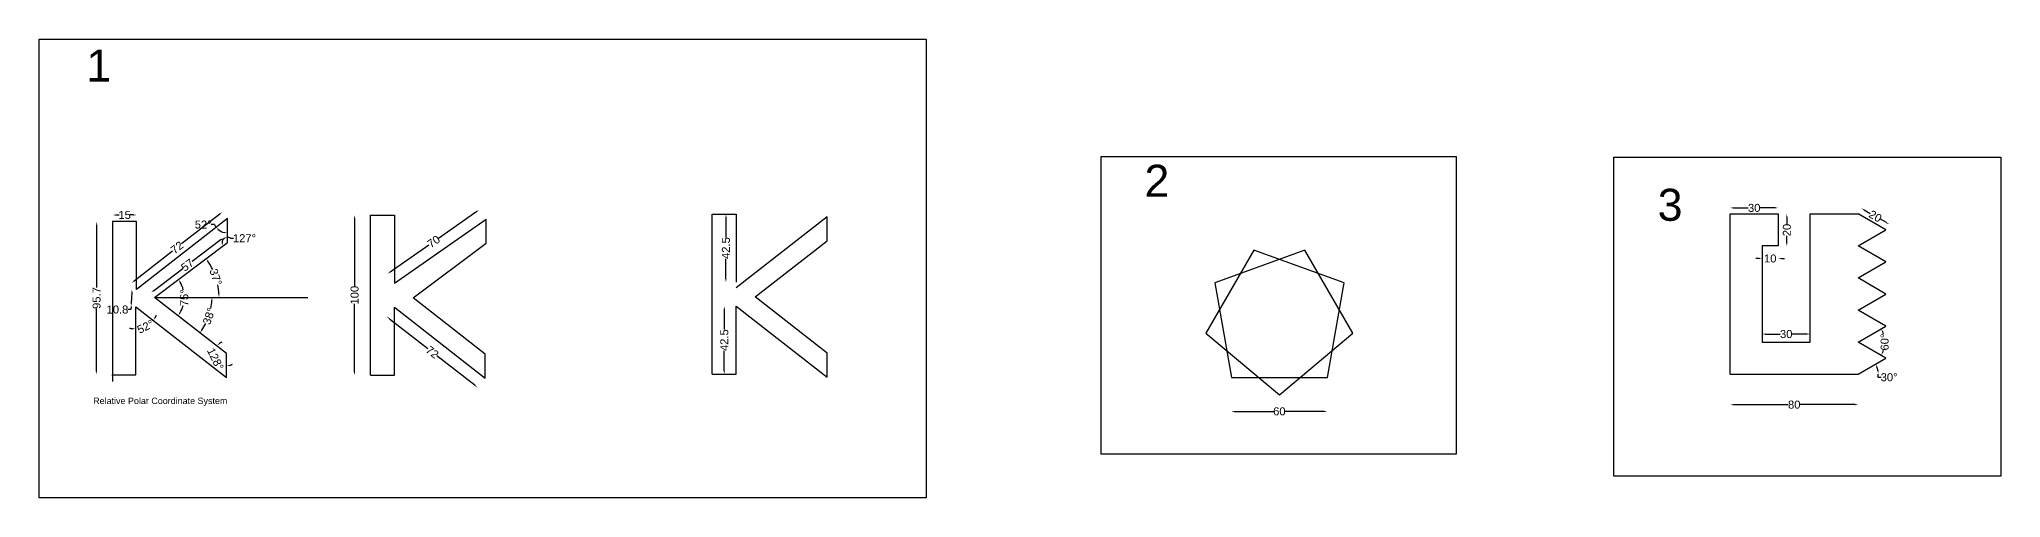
# Model space of a CAD drawing. Header units: inches. Extents: x -45 to 2412, y -77 to 210.
# Drawn here: x -45 to 1180, y -77 to 210 of the extents above; entities that cross this region are included whole.
import ezdxf

# ---------------------------------------------------------------- set-up
doc = ezdxf.new("R2010")
doc.units = ezdxf.units.IN
doc.header["$MEASUREMENT"] = 0
doc.styles.get("Standard").update_dxf_attribs({"font": 'arial.ttf'})
doc.dimstyles.get("Standard").update_dxf_attribs({"dimtxt": 5, "dimasz": 2, "dimexe": 0.18, "dimexo": 0.0625, "dimgap": 0.09, "dimtad": 0, "dimtoh": 1, "dimdec": 1, "dimdsep": 46, "dimtxsty": 'Standard', "dimcen": 2, "dimse1": 1, "dimse2": 1, "dimadec": 0, "dimazin": 0, "dimtfac": 1, "dimtdec": 1, "dimtofl": 0, "dimtmove": 0, "dimatfit": 3, "dimfxl": 1, "dimtolj": 1, "dimtzin": 0, "dimarcsym": 0})

# ---------------------------------------------------------------- blocks, each defined once
blk = doc.blocks.new('*D1')
at = {"color": 0, "lineweight": -2, "transparency": 16777216}
blk.add_line((64.2, 93.8), (62.2, 93.8), dxfattribs=at)
for start, end in [(205.1857, 218), (230.8143, 257.1857)]:
    blk.add_arc((72.3, 97.6), 8.96, start, end, dxfattribs=at)
at = {"color": 0, "transparency": 16777216}
for points in [[(66.4, 90.4), (66.9, 90.9), (65.3, 92.1)], [(70.4, 89.2), (70.3, 88.5), (72.3, 88.6)]]:
    blk.add_solid(points, dxfattribs=at)
at = {"layer": 'Defpoints', "color": 0, "transparency": 16777216}
for p in [(69.7, 89), (72.3, 97.6), (72.3, 97.6), (72.3, 82.6), (15.6, 53.2)]:
    blk.add_point(p, dxfattribs=at)
at = {"color": 0, "transparency": 16777216, "insert": (57.2, 93.8), "char_height": 5, "attachment_point": 5}
blk.add_mtext('\\A1;52°', dxfattribs=at)
blk = doc.blocks.new('*D2')
at = {"color": 0, "lineweight": -2, "transparency": 16777216}
for start, end in [(112.0676, 127.0338), (284.9662, 299.9324)]:
    blk.add_arc((71.7, 13.2), 7.68, start, end, dxfattribs=at)
at = {"color": 0, "transparency": 16777216}
for points in [[(67.3, 19.1), (66.9, 19.5), (65.7, 17.9)], [(73.8, 5.4), (73.7, 6.1), (71.7, 5.5)]]:
    blk.add_solid(points, dxfattribs=at)
at = {"layer": 'Defpoints', "color": 0, "transparency": 16777216}
for p in [(26.8, 48.3), (64.1, 12.5), (71.7, 13.2), (71.7, 13.2), (71.7, -1.8)]:
    blk.add_point(p, dxfattribs=at)
at = {"color": 0, "transparency": 16777216, "insert": (64.8, 9.8), "char_height": 5, "attachment_point": 5, "rotation": 296}
blk.add_mtext('\\A1;128°', dxfattribs=at)
blk = doc.blocks.new('*D3')
at = {"color": 0, "lineweight": -2, "transparency": 16777216}
blk.add_line((74.2, 85.3), (76.2, 85.3), dxfattribs=at)
for start, end in [(54.9112, 90), (125.0888, 181.9112)]:
    blk.add_arc((72.3, 82.6), 3.32, start, end, dxfattribs=at)
at = {"color": 0, "transparency": 16777216}
for points in [[(70.3, 85.6), (70.5, 85), (72.3, 85.9)], [(69.3, 82.6), (68.7, 82.3), (69.7, 80.6)]]:
    blk.add_solid(points, dxfattribs=at)
at = {"layer": 'Defpoints', "color": 0, "transparency": 16777216}
for p in [(72.3, 97.6), (69, 82.9), (72.3, 82.6), (72.3, 82.6), (26.8, 48.3)]:
    blk.add_point(p, dxfattribs=at)
at = {"color": 0, "transparency": 16777216, "insert": (83, 85.3), "char_height": 5, "attachment_point": 5}
blk.add_mtext('\\A1;127°', dxfattribs=at)
blk = doc.blocks.new('*D4')
at = {"color": 0, "lineweight": -2, "transparency": 16777216}
for start, end in [(14.9924, 30.8433), (328.1567, 344.0076)]:
    blk.add_arc((26.8, 48.3), 18.6, start, end, dxfattribs=at)
at = {"color": 0, "transparency": 16777216}
for points in [[(42.5, 57.6), (43.1, 58), (41.7, 59.5)], [(42.9, 38.2), (42.4, 38.6), (41.5, 36.8)]]:
    blk.add_solid(points, dxfattribs=at)
at = {"layer": 'Defpoints', "color": 0, "transparency": 16777216}
for p in [(72.3, 82.6), (26.8, 48.3), (26.8, 48.3), (45, 44.1), (71.7, 13.2)]:
    blk.add_point(p, dxfattribs=at)
at = {"color": 0, "transparency": 16777216, "insert": (45.4, 48.1), "char_height": 5, "attachment_point": 5, "rotation": 89.5}
blk.add_mtext('\\A1;75°', dxfattribs=at)
blk = doc.blocks.new('*D5')
at = {"color": 0, "lineweight": -2, "transparency": 16777216}
for start, end in [(25.621, 34.1545), (2.8455, 11.379)]:
    blk.add_arc((26.8, 48.3), 40.3, start, end, dxfattribs=at)
at = {"color": 0, "transparency": 16777216}
for points in [[(59.9, 70.7), (60.4, 71.1), (59, 72.5)], [(67.4, 50.3), (66.7, 50.3), (67.1, 48.3)]]:
    blk.add_solid(points, dxfattribs=at)
at = {"layer": 'Defpoints', "color": 0, "transparency": 16777216}
for p in [(72.3, 82.6), (66.2, 56.9), (26.8, 48.3), (26.8, 48.3), (122.5, 48.3)]:
    blk.add_point(p, dxfattribs=at)
at = {"color": 0, "transparency": 16777216, "insert": (65, 61), "char_height": 5, "attachment_point": 5, "rotation": 288.5}
blk.add_mtext('\\A1;37°', dxfattribs=at)
blk = doc.blocks.new('*D6')
at = {"color": 0, "lineweight": -2, "transparency": 16777216}
for start, end in [(348.9916, 356.8087), (325.1913, 333.0084)]:
    blk.add_arc((26.8, 48.3), 35.9, start, end, dxfattribs=at)
at = {"color": 0, "transparency": 16777216}
for points in [[(62.3, 46.3), (63, 46.3), (62.7, 48.3)], [(56.6, 27.6), (56, 28), (55.1, 26.2)]]:
    blk.add_solid(points, dxfattribs=at)
at = {"layer": 'Defpoints', "color": 0, "transparency": 16777216}
for p in [(26.8, 48.3), (26.8, 48.3), (122.5, 48.3), (59.3, 32.9), (71.7, 13.2)]:
    blk.add_point(p, dxfattribs=at)
at = {"color": 0, "transparency": 16777216, "insert": (60.8, 36.6), "char_height": 5, "attachment_point": 5, "rotation": 71}
blk.add_mtext('\\A1;38°', dxfattribs=at)
blk = doc.blocks.new('*D7')
at = {"color": 0, "lineweight": -2, "transparency": 16777216}
for p, q in [((151.8, 97.7), (151.8, 55.1)), ((151.8, 1.7), (151.8, 44.3))]:
    blk.add_line(p, q, dxfattribs=at)
at = {"color": 0, "transparency": 16777216}
for points in [[(151.4, 97.7), (152.1, 97.7), (151.8, 99.7)], [(151.4, 1.7), (152.1, 1.7), (151.8, -0.3)]]:
    blk.add_solid(points, dxfattribs=at)
at = {"layer": 'Defpoints', "color": 0, "transparency": 16777216}
for p in [(161.6, 99.7), (151.8, -0.3), (161.6, -0.3)]:
    blk.add_point(p, dxfattribs=at)
at = {"color": 0, "transparency": 16777216, "insert": (151.8, 49.7), "char_height": 5, "attachment_point": 5, "rotation": 90}
blk.add_mtext('\\A1;100', dxfattribs=at)
blk = doc.blocks.new('*D8')
at = {"color": 0, "lineweight": -2, "transparency": 16777216}
for p, q in [((-9.4, 93.7), (-9.4, 54.5)), ((-9.4, 2), (-9.4, 41.3))]:
    blk.add_line(p, q, dxfattribs=at)
at = {"color": 0, "transparency": 16777216}
for points in [[(-9.7, 93.7), (-9.1, 93.7), (-9.4, 95.7)], [(-9.7, 2), (-9.1, 2), (-9.4, 0)]]:
    blk.add_solid(points, dxfattribs=at)
at = {"layer": 'Defpoints', "color": 0, "transparency": 16777216}
for p in [(0.6, 95.7), (0.6, 0), (-9.4, 0)]:
    blk.add_point(p, dxfattribs=at)
at = {"color": 0, "transparency": 16777216, "insert": (-9.4, 47.9), "char_height": 5, "attachment_point": 5, "rotation": 90}
blk.add_mtext('\\A1;95.7', dxfattribs=at)
blk = doc.blocks.new('*D9')
at = {"color": 0, "lineweight": -2, "transparency": 16777216}
for p, q in [((228.2, 102), (204.2, 85.2)), ((174.1, 64.3), (198.2, 81.1))]:
    blk.add_line(p, q, dxfattribs=at)
at = {"color": 0, "transparency": 16777216}
for points in [[(228, 102.3), (228.4, 101.8), (229.8, 103.2)], [(173.9, 64.5), (174.3, 64), (172.5, 63.1)]]:
    blk.add_solid(points, dxfattribs=at)
at = {"layer": 'Defpoints', "color": 0, "transparency": 16777216}
for p in [(234, 97.3), (172.5, 63.1), (176.6, 57.2)]:
    blk.add_point(p, dxfattribs=at)
at = {"color": 0, "transparency": 16777216, "insert": (201.2, 83.2), "char_height": 5, "attachment_point": 5, "rotation": 34.9443}
blk.add_mtext('\\A1;70', dxfattribs=at)
blk = doc.blocks.new('*D10')
at = {"color": 0, "lineweight": -2, "transparency": 16777216}
for p, q in [((173.6, 35), (197.5, 16.3)), ((227.2, -6.8), (203.2, 11.9))]:
    blk.add_line(p, q, dxfattribs=at)
at = {"color": 0, "transparency": 16777216}
for points in [[(173.8, 35.3), (173.4, 34.8), (172, 36.3)], [(227.4, -6.6), (227, -7.1), (228.8, -8.1)]]:
    blk.add_solid(points, dxfattribs=at)
at = {"layer": 'Defpoints', "color": 0, "transparency": 16777216}
for p in [(176.6, 42.2), (228.8, -8.1), (233.4, -2.1)]:
    blk.add_point(p, dxfattribs=at)
at = {"color": 0, "transparency": 16777216, "insert": (200.4, 14.1), "char_height": 5, "attachment_point": 5, "rotation": 322}
blk.add_mtext('\\A1;72', dxfattribs=at)
blk = doc.blocks.new('*D12')
at = {"color": 0, "lineweight": -2, "transparency": 16777216}
for p, q in [((383.8, 98.3), (383.8, 85.8)), ((383.8, 59.8), (383.8, 72.4))]:
    blk.add_line(p, q, dxfattribs=at)
at = {"color": 0, "transparency": 16777216}
for points in [[(383.5, 98.3), (384.2, 98.3), (383.8, 100.3)], [(383.5, 59.8), (384.2, 59.8), (383.8, 57.8)]]:
    blk.add_solid(points, dxfattribs=at)
at = {"layer": 'Defpoints', "color": 0, "transparency": 16777216}
for p in [(390.3, 100.3), (383.8, 57.8), (390.3, 57.8)]:
    blk.add_point(p, dxfattribs=at)
at = {"color": 0, "transparency": 16777216, "insert": (383.8, 79.1), "char_height": 5, "attachment_point": 5, "rotation": 90}
blk.add_mtext('\\A1;42.5', dxfattribs=at)
blk = doc.blocks.new('*D13')
at = {"color": 0, "lineweight": -2, "transparency": 16777216}
for p, q in [((382.8, 40.8), (382.8, 28.3)), ((382.8, 2.3), (382.8, 14.9))]:
    blk.add_line(p, q, dxfattribs=at)
at = {"color": 0, "transparency": 16777216}
for points in [[(382.4, 40.8), (383.1, 40.8), (382.8, 42.8)], [(382.4, 2.3), (383.1, 2.3), (382.8, 0.3)]]:
    blk.add_solid(points, dxfattribs=at)
at = {"layer": 'Defpoints', "color": 0, "transparency": 16777216}
for p in [(390.3, 42.8), (382.8, 0.3), (390.3, 0.3)]:
    blk.add_point(p, dxfattribs=at)
at = {"color": 0, "transparency": 16777216, "insert": (382.8, 21.6), "char_height": 5, "attachment_point": 5, "rotation": 90}
blk.add_mtext('\\A1;42.5', dxfattribs=at)
blk = doc.blocks.new('*D14')
at = {"color": 0, "lineweight": -2, "transparency": 16777216}
for p, q in [((67.6, 100.4), (43.6, 81.7)), ((14, 58.6), (37.9, 77.3))]:
    blk.add_line(p, q, dxfattribs=at)
at = {"color": 0, "transparency": 16777216}
for points in [[(67.4, 100.7), (67.8, 100.2), (69.2, 101.6)], [(13.8, 58.8), (14.2, 58.3), (12.4, 57.3)]]:
    blk.add_solid(points, dxfattribs=at)
at = {"layer": 'Defpoints', "color": 0, "transparency": 16777216}
for p in [(72.3, 97.6), (12.4, 57.3), (15.6, 53.2)]:
    blk.add_point(p, dxfattribs=at)
at = {"color": 0, "transparency": 16777216, "insert": (40.8, 79.5), "char_height": 5, "attachment_point": 5, "rotation": 38}
blk.add_mtext('\\A1;72', dxfattribs=at)
blk = doc.blocks.new('*D15')
at = {"color": 0, "lineweight": -2, "transparency": 16777216}
for p, q in [((68.5, 84.4), (50.2, 70.7)), ((26.1, 52.5), (44.4, 66.3))]:
    blk.add_line(p, q, dxfattribs=at)
at = {"color": 0, "transparency": 16777216}
for points in [[(68.3, 84.7), (68.7, 84.1), (70, 85.6)], [(25.9, 52.8), (26.3, 52.2), (24.5, 51.3)]]:
    blk.add_solid(points, dxfattribs=at)
at = {"layer": 'Defpoints', "color": 0, "transparency": 16777216}
for p in [(72.3, 82.6), (24.5, 51.3), (26.8, 48.3)]:
    blk.add_point(p, dxfattribs=at)
at = {"color": 0, "transparency": 16777216, "insert": (47.3, 68.5), "char_height": 5, "attachment_point": 5, "rotation": 37}
blk.add_mtext('\\A1;57', dxfattribs=at)
blk = doc.blocks.new('*D16')
at = {"color": 0, "lineweight": -2, "transparency": 16777216}
for p, q in [((12.6, 51.4), (12.2, 44.7)), ((12, 40.7), (10, 40.7)), ((12.1, 42.7), (12, 40.7))]:
    blk.add_line(p, q, dxfattribs=at)
at = {"color": 0, "transparency": 16777216}
for points in [[(12.3, 51.4), (12.9, 51.4), (12.7, 53.4)], [(11.9, 44.7), (12.6, 44.6), (12.1, 42.7)]]:
    blk.add_solid(points, dxfattribs=at)
at = {"layer": 'Defpoints', "color": 0, "transparency": 16777216}
for p in [(15.6, 53.2), (12.1, 42.7), (15, 42.5)]:
    blk.add_point(p, dxfattribs=at)
at = {"color": 0, "transparency": 16777216, "insert": (3.6, 40.7), "char_height": 5, "attachment_point": 5}
blk.add_mtext('\\A1;10.8', dxfattribs=at)
blk = doc.blocks.new('*D17')
at = {"color": 0, "lineweight": -2, "transparency": 16777216}
for p, q in [((2.6, 99.8), (4.7, 99.8)), ((13.6, 99.8), (11.6, 99.8))]:
    blk.add_line(p, q, dxfattribs=at)
at = {"color": 0, "transparency": 16777216}
for points in [[(2.6, 100.1), (2.6, 99.4), (0.6, 99.8)], [(13.6, 100.1), (13.6, 99.4), (15.6, 99.8)]]:
    blk.add_solid(points, dxfattribs=at)
at = {"layer": 'Defpoints', "color": 0, "transparency": 16777216}
for p in [(0.6, 99.8), (0.6, 95.7), (15.6, 95.7)]:
    blk.add_point(p, dxfattribs=at)
at = {"color": 0, "transparency": 16777216, "insert": (8.1, 99.8), "char_height": 5, "attachment_point": 5}
blk.add_mtext('\\A1;15', dxfattribs=at)
blk = doc.blocks.new('*D18')
at = {"color": 0, "lineweight": -2, "transparency": 16777216}
for start, end in [(330.2485, 338.497), (253.503, 261.7515)]:
    blk.add_arc((15, 42.5), 13.9, start, end, dxfattribs=at)
at = {"color": 0, "transparency": 16777216}
for points in [[(13, 29.1), (13, 28.4), (15, 28.6)], [(27.3, 35.4), (26.8, 35.8), (26, 33.9)]]:
    blk.add_solid(points, dxfattribs=at)
at = {"layer": 'Defpoints', "color": 0, "transparency": 16777216}
for p in [(15, 42.5), (15, 42.5), (19.1, 29.2), (15, 0), (71.7, -1.8)]:
    blk.add_point(p, dxfattribs=at)
at = {"color": 0, "transparency": 16777216, "insert": (21.1, 30), "char_height": 5, "attachment_point": 5, "rotation": 26}
blk.add_mtext('\\A1;52°', dxfattribs=at)
blk = doc.blocks.new('*D19')
at = {"color": 0, "lineweight": -2, "transparency": 16777216}
for p, q in [((701.6, -22.9), (725.9, -22.9)), ((757.6, -22.9), (733.3, -22.9))]:
    blk.add_line(p, q, dxfattribs=at)
at = {"color": 0, "transparency": 16777216}
for points in [[(701.6, -22.6), (701.6, -23.3), (699.6, -22.9)], [(757.6, -22.6), (757.6, -23.3), (759.6, -22.9)]]:
    blk.add_solid(points, dxfattribs=at)
at = {"layer": 'Defpoints', "color": 0, "transparency": 16777216}
for p in [(699.6, -1.7), (759.6, -1.7), (699.6, -22.9)]:
    blk.add_point(p, dxfattribs=at)
at = {"color": 0, "transparency": 16777216, "insert": (729.6, -22.9), "char_height": 5, "attachment_point": 5}
blk.add_mtext('\\A1;60', dxfattribs=at)
blk = doc.blocks.new('*D20')
at = {"color": 0, "lineweight": -2, "transparency": 16777216}
for p, q in [((1013.3, -18.7), (1047.6, -18.7)), ((1089.3, -18.7), (1054.9, -18.7))]:
    blk.add_line(p, q, dxfattribs=at)
at = {"color": 0, "transparency": 16777216}
for points in [[(1013.3, -18.4), (1013.3, -19.1), (1011.3, -18.7)], [(1089.3, -18.4), (1089.3, -19.1), (1091.3, -18.7)]]:
    blk.add_solid(points, dxfattribs=at)
at = {"layer": 'Defpoints', "color": 0, "transparency": 16777216}
for p in [(1011.3, 0.4), (1091.3, 0.4), (1091.3, -18.7)]:
    blk.add_point(p, dxfattribs=at)
at = {"color": 0, "transparency": 16777216, "insert": (1051.3, -18.7), "char_height": 5, "attachment_point": 5}
blk.add_mtext('\\A1;80', dxfattribs=at)
blk = doc.blocks.new('*D21')
at = {"color": 0, "lineweight": -2, "transparency": 16777216}
for p, q in [((1029.3, 72.6), (1027.3, 72.6)), ((1043.3, 72.6), (1045.3, 72.6))]:
    blk.add_line(p, q, dxfattribs=at)
at = {"color": 0, "transparency": 16777216}
for points in [[(1029.3, 73), (1029.3, 72.3), (1031.3, 72.6)], [(1043.3, 73), (1043.3, 72.3), (1041.3, 72.6)]]:
    blk.add_solid(points, dxfattribs=at)
at = {"layer": 'Defpoints', "color": 0, "transparency": 16777216}
for p in [(1031.3, 80.4), (1041.3, 80.4), (1031.3, 72.6)]:
    blk.add_point(p, dxfattribs=at)
at = {"color": 0, "transparency": 16777216, "insert": (1036.3, 72.6), "char_height": 5, "attachment_point": 5}
blk.add_mtext('\\A1;10', dxfattribs=at)
blk = doc.blocks.new('*D22')
at = {"color": 0, "lineweight": -2, "transparency": 16777216}
for p, q in [((1046.7, 98.4), (1046.7, 94.1)), ((1046.7, 82.4), (1046.7, 86.7))]:
    blk.add_line(p, q, dxfattribs=at)
at = {"color": 0, "transparency": 16777216}
for points in [[(1046.3, 98.4), (1047, 98.4), (1046.7, 100.4)], [(1046.3, 82.4), (1047, 82.4), (1046.7, 80.4)]]:
    blk.add_solid(points, dxfattribs=at)
at = {"layer": 'Defpoints', "color": 0, "transparency": 16777216}
for p in [(1041.3, 100.4), (1041.3, 80.4), (1046.7, 80.4)]:
    blk.add_point(p, dxfattribs=at)
at = {"color": 0, "transparency": 16777216, "insert": (1046.7, 90.4), "char_height": 5, "attachment_point": 5, "rotation": 90}
blk.add_mtext('\\A1;20', dxfattribs=at)
blk = doc.blocks.new('*D23')
at = {"color": 0, "lineweight": -2, "transparency": 16777216}
for p, q in [((1013.3, 104.2), (1022.6, 104.2)), ((1039.3, 104.2), (1029.9, 104.2))]:
    blk.add_line(p, q, dxfattribs=at)
at = {"color": 0, "transparency": 16777216}
for points in [[(1013.3, 104.6), (1013.3, 103.9), (1011.3, 104.2)], [(1039.3, 104.6), (1039.3, 103.9), (1041.3, 104.2)]]:
    blk.add_solid(points, dxfattribs=at)
at = {"layer": 'Defpoints', "color": 0, "transparency": 16777216}
for p in [(1011.3, 104.2), (1011.3, 100.4), (1041.3, 100.4)]:
    blk.add_point(p, dxfattribs=at)
at = {"color": 0, "transparency": 16777216, "insert": (1026.3, 104.2), "char_height": 5, "attachment_point": 5}
blk.add_mtext('\\A1;30', dxfattribs=at)
blk = doc.blocks.new('*D24')
at = {"color": 0, "lineweight": -2, "transparency": 16777216}
for p, q in [((1033.3, 25.4), (1042.6, 25.4)), ((1059.3, 25.4), (1049.9, 25.4))]:
    blk.add_line(p, q, dxfattribs=at)
at = {"color": 0, "transparency": 16777216}
for points in [[(1033.3, 25.8), (1033.3, 25.1), (1031.3, 25.4)], [(1059.3, 25.8), (1059.3, 25.1), (1061.3, 25.4)]]:
    blk.add_solid(points, dxfattribs=at)
at = {"layer": 'Defpoints', "color": 0, "transparency": 16777216}
for p in [(1031.3, 25.4), (1031.3, 20.4), (1061.3, 20.4)]:
    blk.add_point(p, dxfattribs=at)
at = {"color": 0, "transparency": 16777216, "insert": (1046.3, 25.4), "char_height": 5, "attachment_point": 5}
blk.add_mtext('\\A1;30', dxfattribs=at)
blk = doc.blocks.new('*D25')
at = {"color": 0, "lineweight": -2, "transparency": 16777216}
for p, q in [((1095.1, 103), (1098.8, 100.8)), ((1108.9, 95), (1105.2, 97.1))]:
    blk.add_line(p, q, dxfattribs=at)
at = {"color": 0, "transparency": 16777216}
for points in [[(1095.2, 103.3), (1094.9, 102.7), (1093.3, 104)], [(1109.1, 95.3), (1108.7, 94.7), (1110.6, 94)]]:
    blk.add_solid(points, dxfattribs=at)
at = {"layer": 'Defpoints', "color": 0, "transparency": 16777216}
for p in [(1091.3, 100.4), (1108.6, 90.4), (1110.6, 94)]:
    blk.add_point(p, dxfattribs=at)
at = {"color": 0, "transparency": 16777216, "insert": (1102, 99), "char_height": 5, "attachment_point": 5, "rotation": 330}
blk.add_mtext('\\A1;20', dxfattribs=at)
blk = doc.blocks.new('*D27')
at = {"color": 0, "lineweight": -2, "transparency": 16777216}
blk.add_line((1103.7, -1.6), (1105.7, -1.6), dxfattribs=at)
for start, end in [(9.1454, 20.8546), (350.8546, 0)]:
    blk.add_arc((1091.3, 0.4), 12.5, start, end, dxfattribs=at)
at = {"color": 0, "transparency": 16777216}
for points in [[(1102.7, 4.8), (1103.3, 5), (1102.1, 6.7)], [(1104, 2.5), (1103.3, 2.4), (1103.8, 0.4)]]:
    blk.add_solid(points, dxfattribs=at)
at = {"layer": 'Defpoints', "color": 0, "transparency": 16777216}
for p in [(1011.3, 0.4), (1091.3, 0.4), (1091.3, 0.4), (1103.1, 4.7), (1108.6, 10.4)]:
    blk.add_point(p, dxfattribs=at)
at = {"color": 0, "transparency": 16777216, "insert": (1110.6, -1.6), "char_height": 5, "attachment_point": 5}
blk.add_mtext('\\A1;30°', dxfattribs=at)
blk = doc.blocks.new('*D28')
at = {"color": 0, "lineweight": -2, "transparency": 16777216}
for start, end in [(17.5906, 23.0809), (336.9191, 342.4094)]:
    blk.add_arc((1091.3, 20.4), 16.6, start, end, dxfattribs=at)
at = {"color": 0, "transparency": 16777216}
for points in [[(1106.2, 26.8), (1106.8, 27.1), (1105.6, 28.7)], [(1106.8, 13.8), (1106.2, 14.1), (1105.6, 12.1)]]:
    blk.add_solid(points, dxfattribs=at)
at = {"layer": 'Defpoints', "color": 0, "transparency": 16777216}
for p in [(1108.6, 30.4), (1091.3, 20.4), (1091.3, 20.4), (1107.6, 17.6), (1108.6, 10.4)]:
    blk.add_point(p, dxfattribs=at)
at = {"color": 0, "transparency": 16777216, "insert": (1107.8, 20.4), "char_height": 5, "attachment_point": 5, "rotation": 90}
blk.add_mtext('\\A1;60°', dxfattribs=at)

msp = doc.modelspace()

# ---------------------------------------------------------------- linework, layer by layer
for p, q in [((161.64, -0.31), (161.64, 99.69)), ((161.64, 99.69), (176.64, 99.69)), ((176.64, 99.69), (176.64, 57.19)), ((375.27, 0.35), (375.27, 100.35)), ((375.27, 100.35), (390.27, 100.35)), ((390.27, 100.35), (390.27, 57.85)), ((447.01, 98.7), (390.27, 54.38)), ((447.01, 83.7), (447.01, 98.7)), ((1011.27, 0.43), (1011.27, 100.43)), ((1011.27, 100.43), (1041.27, 100.43)), ((1041.27, 100.43), (1041.27, 80.43)), ((1061.27, 20.43), (1061.27, 100.43)), ((1061.27, 100.43), (1091.27, 100.43)), ((1108.59, 90.43), (1091.27, 100.43)), ((15.61, 95.74), (0.61, 95.74)), ((0.61, 95.74), (0.61, -4.26)), ((72.34, 97.57), (15.61, 53.24)), ((15.61, 53.24), (15.61, 95.74)), ((72.34, 82.57), (72.34, 97.57)), ((176.64, 57.19), (233.98, 97.26)), ((233.98, 82.26), (233.98, 97.26)), ((1091.27, 80.43), (1108.59, 90.43)), ((26.82, 48.27), (72.34, 82.57)), ((188.46, 47.96), (233.98, 82.26)), ((402.09, 48.61), (447.01, 83.7)), ((713.64, 77.86), (683.64, 25.9)), ((745.56, 77.86), (689.18, 57.34)), ((770.02, 57.34), (713.64, 77.86)), ((775.56, 25.9), (745.56, 77.86)), ((1041.27, 80.43), (1031.27, 80.43)), ((1031.27, 80.43), (1031.27, 20.43)), ((1108.59, 70.43), (1091.27, 80.43)), ((1091.27, 60.43), (1108.59, 70.43)), ((689.18, 57.34), (699.6, -1.75)), ((759.6, -1.75), (770.02, 57.34)), ((1108.59, 50.43), (1091.27, 60.43)), ((1091.27, 40.43), (1108.59, 50.43)), ((15, 0), (15, 42.5)), ((15, 42.5), (71.74, -1.83)), ((71.74, 13.17), (26.82, 48.27)), ((26.82, 48.27), (122.5, 48.27)), ((176.64, -0.31), (176.64, 42.19)), ((176.64, 42.19), (233.38, -2.14)), ((233.38, 12.86), (188.46, 47.96)), ((390.27, 0.35), (390.27, 42.85)), ((390.27, 42.85), (447.01, -1.48)), ((447.01, 13.52), (402.09, 48.61)), ((1108.59, 30.43), (1091.27, 40.43)), ((683.64, 25.9), (729.6, -12.67)), ((729.6, -12.67), (775.56, 25.9)), ((1091.27, 20.43), (1108.59, 30.43)), ((71.74, -1.83), (71.74, 13.17)), ((233.38, -2.14), (233.38, 12.86)), ((447.01, -1.48), (447.01, 13.52)), ((1031.27, 20.43), (1061.27, 20.43)), ((1108.59, 10.43), (1091.27, 20.43)), ((0, 0), (15, 0)), ((375.27, 0.35), (390.27, 0.35)), ((1011.27, 0.43), (1091.27, 0.43)), ((1091.27, 0.43), (1108.59, 10.43)), ((161.64, -0.31), (176.64, -0.31)), ((699.6, -1.75), (699.6, -1.75)), ((699.6, -1.75), (759.6, -1.75))]:
    msp.add_line(p, q)
for points in [[(-45.27, 209.61), (508.96, 209.61), (508.96, -76.88), (-45.27, -76.88)], [(618.3, 136.37), (840.08, 136.37), (840.08, -49.72), (618.3, -49.72)], [(938.5, 135.85), (1180.36, 135.85), (1180.36, -63.4), (938.5, -63.4)]]:
    msp.add_lwpolyline(points, close=True)

# ---------------------------------------------------------------- texts
for s, height, p in [('1', 20, (-15.79, 183.19)), ('2', 20, (645.31, 111.19)), ('3', 20, (965.98, 96.17)), ('Relative Polar Coordinate System', 4, (-11.55, -18.33))]:
    msp.add_text(s, height=height).set_placement(p)

# ---------------------------------------------------------------- dimensions: what is measured, and where the dimension line sits
for base, p1, p2, picture, middle in [((0.61, 99.77), (15.61, 95.74), (0.61, 95.74), '*D17', (8.11, 99.77)), ((1011.27, 104.22), (1041.27, 100.43), (1011.27, 100.43), '*D23', (1026.27, 104.22)), ((1031.27, 72.65), (1041.27, 80.43), (1031.27, 80.43), '*D21', (1036.27, 72.65)), ((1031.27, 25.44), (1061.27, 20.43), (1031.27, 20.43), '*D24', (1046.27, 25.44)), ((1091.27, -18.73), (1011.27, 0.43), (1091.27, 0.43), '*D20', (1051.27, -18.73)), ((699.6, -22.94), (759.6, -1.75), (699.6, -1.75), '*D19', (729.6, -22.94))]:
    dim = msp.add_linear_dim(base=base, p1=p1, p2=p2, dimstyle='Standard')
    dim.commit()
    dim.dimension.update_dxf_attribs({"geometry": picture, "text_midpoint": middle})
for p1, p2, distance, picture, middle in [((72.34, 97.57), (15.61, 53.24), -5.18, '*D14', (40.79, 79.48)), ((233.98, 97.26), (176.64, 57.19), -7.23, '*D9', (201.17, 83.15)), ((1091.27, 100.43), (1108.59, 90.43), 4.1, '*D25', (1101.98, 98.98)), ((72.34, 82.57), (26.82, 48.27), -3.81, '*D15', (47.29, 68.46)), ((15.61, 53.24), (15, 42.5), -2.9, '*D16', (3.64, 40.67)), ((176.64, 42.19), (233.38, -2.14), -7.51, '*D10', (200.38, 14.11))]:
    dim = msp.add_aligned_dim(p1=p1, p2=p2, distance=distance, dimstyle='Standard')
    dim.commit()
    dim.dimension.update_dxf_attribs({"geometry": picture, "text_midpoint": middle})
for base, p1, p2, picture, middle in [((151.77, -0.31), (161.64, 99.69), (161.64, -0.31), '*D7', (151.77, 49.69)), ((383.85, 57.85), (390.27, 100.35), (390.27, 57.85), '*D12', (383.85, 79.1)), ((1046.66, 80.43), (1041.27, 100.43), (1041.27, 80.43), '*D22', (1046.66, 90.43)), ((-9.39, 0), (0.61, 95.74), (0.61, 0), '*D8', (-9.39, 47.87)), ((382.77, 0.35), (390.27, 42.85), (390.27, 0.35), '*D13', (382.77, 21.6))]:
    dim = msp.add_linear_dim(base=base, p1=p1, p2=p2, angle=90, dimstyle='Standard')
    dim.commit()
    dim.dimension.update_dxf_attribs({"geometry": picture, "text_midpoint": middle})
for base, line1, line2, picture, middle in [((69.67, 89.01), ((72.34, 82.57), (72.34, 97.57)), ((72.34, 97.57), (15.61, 53.24)), '*D1', (57.24, 93.76)), ((69.04, 82.88), ((26.82, 48.27), (72.34, 82.57)), ((72.34, 82.57), (72.34, 97.57)), '*D3', (82.95, 85.28)), ((44.96, 44.08), ((71.74, 13.17), (26.82, 48.27)), ((26.82, 48.27), (72.34, 82.57)), '*D4', (45.44, 48.1)), ((66.17, 56.87), ((26.82, 48.27), (122.5, 48.27)), ((26.82, 48.27), (72.34, 82.57)), '*D5', (65.01, 61.04)), ((19.14, 29.23), ((15, 0), (15, 42.5)), ((15, 42.5), (71.74, -1.83)), '*D18', (21.1, 30)), ((64.08, 12.55), ((71.74, -1.83), (71.74, 13.17)), ((71.74, 13.17), (26.82, 48.27)), '*D2', (64.84, 9.81)), ((59.28, 32.9), ((71.74, 13.17), (26.82, 48.27)), ((26.82, 48.27), (122.5, 48.27)), '*D6', (60.78, 36.57)), ((1107.59, 17.55), ((1108.59, 10.43), (1091.27, 20.43)), ((1091.27, 20.43), (1108.59, 30.43)), '*D28', (1107.84, 20.43)), ((1103.06, 4.72), ((1011.27, 0.43), (1091.27, 0.43)), ((1091.27, 0.43), (1108.59, 10.43)), '*D27', (1110.65, -1.56))]:
    dim = msp.add_angular_dim_2l(base=base, line1=line1, line2=line2, dimstyle='Standard')
    dim.commit()
    dim.dimension.update_dxf_attribs({"geometry": picture, "text_midpoint": middle})

doc.saveas('drawing.dxf')
